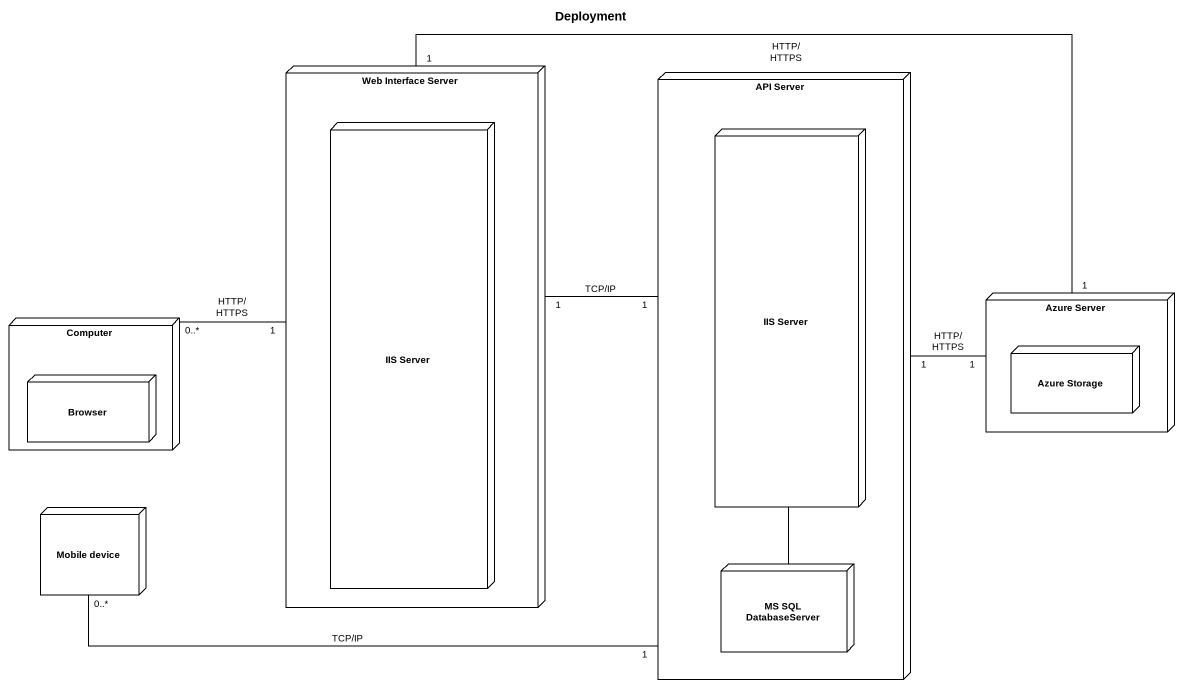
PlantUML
@startuml
title Deployment
node "Web Interface Server" as Web_Interface_Server {
  node "IIS Server" as IIS_Server
}
node "API Server" as API_Server {
  node "IIS Server" as IIS_Server_2
  node "MS SQL DatabaseServer" as MS_SQL_DatabaseServer
}
node "Azure Server" as Azure_Server {
  node "Azure Storage" as Azure_Storage
}
node Computer {
  node Browser
}
node "Mobile device" as Mobile_device
Web_Interface_Server "1" -right- "1" API_Server : TCP/IP
Web_Interface_Server "1" -right- "1" Azure_Server : HTTP/HTTPS
API_Server "1" -right- "1" Azure_Server : HTTP/HTTPS
IIS_Server_2 -- MS_SQL_DatabaseServer
Computer "0..*" -right- "1" Web_Interface_Server : HTTP/HTTPS
Mobile_device "0..*" -right- "1" API_Server : TCP/IP
@enduml
